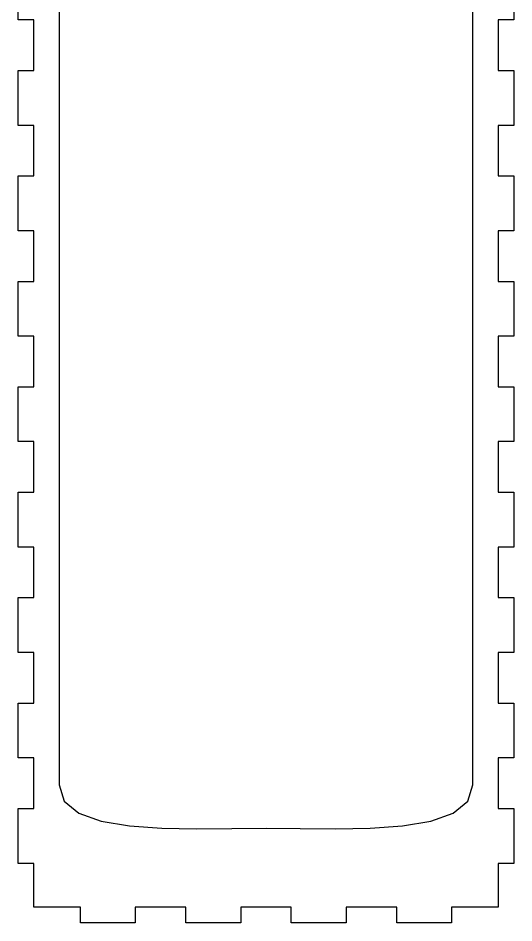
# Model space of a CAD drawing. Extents: x -338 to 50, y -399 to 300.
# Drawn here: x -240.1 to -146.1, y -32.9 to 138.7 of the extents above; entities that cross this region are included whole.
import ezdxf

# ---------------------------------------------------------------- set-up
doc = ezdxf.new("R2010")
doc.units = 0
doc.layers.add('LAYER_1', color=7, linetype='CONTINUOUS')

msp = doc.modelspace()

# ---------------------------------------------------------------- linework, layer by layer
at = {"layer": 'LAYER_1', "color": 20}
msp.add_lwpolyline([(-232.3828, 196.849), (-232.3828, -6.7187), (-231.3818, -9.8726), (-228.6004, -12.1312), (-224.3712, -13.6386), (-219.0267, -14.5392), (-212.8993, -14.9771), (-206.3216, -15.0966), (-199.626, -15.0418), (-193.1452, -14.9571), (-186.6644, -15.0418), (-179.9688, -15.0966), (-173.3911, -14.9771), (-167.2638, -14.5392), (-161.9192, -13.6386), (-157.69, -12.1312), (-154.9086, -9.8726), (-153.9076, -6.7187), (-153.9076, 196.849)], dxfattribs=at)
at = {"layer": 'LAYER_1', "color": 250}
msp.add_lwpolyline([(-146.1452, 148.7602), (-146.1452, 138.3602), (-149.1452, 138.3602), (-149.1452, 128.7602), (-146.1452, 128.7602), (-146.1452, 118.3603), (-149.1452, 118.3603), (-149.1452, 108.7603), (-146.1452, 108.7603), (-146.1452, 98.3603), (-149.1452, 98.3603), (-149.1452, 88.7603), (-146.1452, 88.7603), (-146.1452, 78.3603), (-149.1452, 78.3603), (-149.1452, 68.7603), (-146.1452, 68.7603), (-146.1452, 58.3603), (-149.1452, 58.3603), (-149.1452, 48.7603), (-146.1452, 48.7603), (-146.1452, 38.3603), (-149.1452, 38.3603), (-149.1452, 28.7603), (-146.1452, 28.7603), (-146.1452, 18.3603), (-149.1452, 18.3603), (-149.1452, 8.7603), (-146.1452, 8.7603), (-146.1452, -1.6397), (-149.1452, -1.6397), (-149.1452, -11.2397), (-146.1452, -11.2397), (-146.1452, -21.6397), (-149.1452, -21.6397), (-149.1452, -29.9397), (-157.9452, -29.9397), (-157.9452, -32.9397), (-157.9452, -32.9397), (-168.3452, -32.9397), (-168.3452, -29.9397), (-177.9452, -29.9397), (-177.9452, -32.9397), (-188.3452, -32.9397), (-188.3452, -29.9397), (-197.9452, -29.9397), (-197.9452, -32.9397), (-208.3452, -32.9397), (-208.3452, -29.9397), (-217.9452, -29.9397), (-217.9452, -32.9397), (-228.3452, -32.9397), (-228.3452, -29.9397), (-237.1452, -29.9397), (-237.1452, -21.6397), (-240.1452, -21.6397), (-240.1452, -11.2397), (-237.1452, -11.2397), (-237.1452, -1.6397), (-240.1452, -1.6397), (-240.1452, 8.7603), (-237.1452, 8.7603), (-237.1452, 18.3603), (-240.1452, 18.3603), (-240.1452, 28.7603), (-237.1452, 28.7603), (-237.1452, 38.3603), (-240.1452, 38.3603), (-240.1452, 48.7603), (-237.1452, 48.7603), (-237.1452, 58.3603), (-240.1452, 58.3603), (-240.1452, 68.7603), (-237.1452, 68.7603), (-237.1452, 78.3603), (-240.1452, 78.3603), (-240.1452, 88.7603), (-237.1452, 88.7603), (-237.1452, 98.3603), (-240.1452, 98.3603), (-240.1452, 108.7603), (-237.1452, 108.7603), (-237.1452, 118.3603), (-240.1452, 118.3603), (-240.1452, 128.7602), (-237.1452, 128.7602), (-237.1452, 138.3602), (-240.1452, 138.3602), (-240.1452, 148.7602)], dxfattribs=at)

doc.saveas('drawing.dxf')
